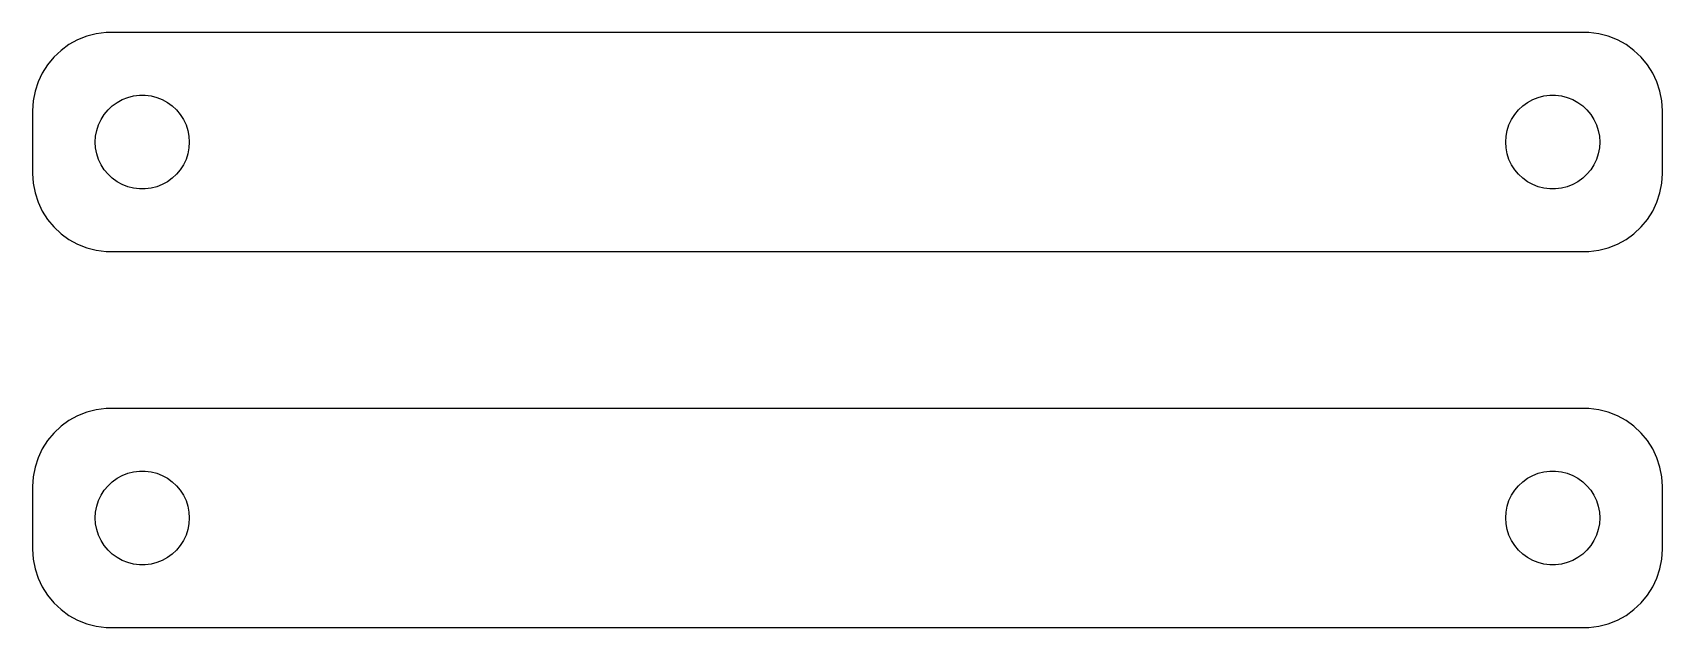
# Model space of a CAD drawing. Header units: metres. Extents: x -52 to 52, y 17 to 55.
import ezdxf

# ---------------------------------------------------------------- set-up
doc = ezdxf.new("R2010")
doc.units = ezdxf.units.M

msp = doc.modelspace()

# ---------------------------------------------------------------- linework, layer by layer
for p, q in [((-49.6791, 54.2216), (-50.1871, 53.8526)), ((-49.1289, 54.5241), (-49.6791, 54.2216)), ((-48.5451, 54.7553), (-49.1289, 54.5241)), ((-47.9369, 54.9114), (-48.5451, 54.7553)), ((-47.3139, 54.9901), (-47.9369, 54.9114)), ((47.3139, 54.9901), (-47.3139, 54.9901)), ((47.9369, 54.9114), (47.3139, 54.9901)), ((48.5451, 54.7553), (47.9369, 54.9114)), ((49.1289, 54.5241), (48.5451, 54.7553)), ((49.6791, 54.2216), (49.1289, 54.5241)), ((50.1871, 53.8526), (49.6791, 54.2216)), ((-50.6448, 53.4227), (-51.0451, 52.9389)), ((-50.1871, 53.8526), (-50.6448, 53.4227)), ((50.6448, 53.4227), (50.1871, 53.8526)), ((51.0451, 52.9389), (50.6448, 53.4227)), ((-51.3815, 52.4088), (-51.6489, 51.8406)), ((-51.0451, 52.9389), (-51.3815, 52.4088)), ((51.3815, 52.4088), (51.0451, 52.9389)), ((51.6489, 51.8406), (51.3815, 52.4088)), ((-51.8429, 51.2434), (-51.9606, 50.6267)), ((-51.6489, 51.8406), (-51.8429, 51.2434)), ((-45.5621, 50.9469), (-45.1884, 50.9941)), ((-45.1884, 50.9941), (-44.8116, 50.9941)), ((-44.8116, 50.9941), (-44.4379, 50.9469)), ((44.4379, 50.9469), (44.8116, 50.9941)), ((44.8116, 50.9941), (45.1884, 50.9941)), ((45.1884, 50.9941), (45.5621, 50.9469)), ((51.8429, 51.2434), (51.6489, 51.8406)), ((51.9606, 50.6267), (51.8429, 51.2434)), ((-51.9606, 50.6267), (-52, 50)), ((-52, 50), (-52, 46)), ((-47.427, 49.7634), (-47.1869, 50.0536)), ((-47.1869, 50.0536), (-46.9123, 50.3115)), ((-46.9123, 50.3115), (-46.6075, 50.533)), ((-46.6075, 50.533), (-46.2773, 50.7145)), ((-46.2773, 50.7145), (-45.927, 50.8532)), ((-45.927, 50.8532), (-45.5621, 50.9469)), ((-44.4379, 50.9469), (-44.0729, 50.8532)), ((-44.0729, 50.8532), (-43.7227, 50.7145)), ((-43.7227, 50.7145), (-43.3925, 50.533)), ((-43.3925, 50.533), (-43.0877, 50.3115)), ((-43.0877, 50.3115), (-42.8131, 50.0536)), ((-42.8131, 50.0536), (-42.5729, 49.7634)), ((42.5729, 49.7634), (42.8131, 50.0536)), ((42.8131, 50.0536), (43.0877, 50.3115)), ((43.0877, 50.3115), (43.3925, 50.533)), ((43.3925, 50.533), (43.7227, 50.7145)), ((43.7227, 50.7145), (44.0729, 50.8532)), ((44.0729, 50.8532), (44.4379, 50.9469)), ((45.5621, 50.9469), (45.927, 50.8532)), ((45.927, 50.8532), (46.2773, 50.7145)), ((46.2773, 50.7145), (46.6075, 50.533)), ((46.6075, 50.533), (46.9123, 50.3115)), ((46.9123, 50.3115), (47.1869, 50.0536)), ((47.1869, 50.0536), (47.427, 49.7634)), ((52, 50), (51.9606, 50.6267)), ((52, 46), (52, 50)), ((-47.9057, 48.7461), (-47.7893, 49.1044)), ((-47.7893, 49.1044), (-47.6289, 49.4453)), ((-47.6289, 49.4453), (-47.427, 49.7634)), ((-42.5729, 49.7634), (-42.3711, 49.4453)), ((-42.3711, 49.4453), (-42.2107, 49.1044)), ((-42.2107, 49.1044), (-42.0942, 48.7461)), ((42.0942, 48.7461), (42.2107, 49.1044)), ((42.2107, 49.1044), (42.3711, 49.4453)), ((42.3711, 49.4453), (42.5729, 49.7634)), ((47.427, 49.7634), (47.6289, 49.4453)), ((47.6289, 49.4453), (47.7893, 49.1044)), ((47.7893, 49.1044), (47.9057, 48.7461)), ((-48, 48), (-47.9763, 48.376)), ((-47.9763, 47.624), (-48, 48)), ((-47.9763, 48.376), (-47.9057, 48.7461)), ((-42.0942, 48.7461), (-42.0237, 48.376)), ((-42.0237, 48.376), (-42, 48)), ((-42, 48), (-42.0237, 47.624)), ((42, 48), (42.0237, 48.376)), ((42.0237, 47.624), (42, 48)), ((42.0237, 48.376), (42.0942, 48.7461)), ((47.9057, 48.7461), (47.9763, 48.376)), ((47.9763, 48.376), (48, 48)), ((48, 48), (47.9763, 47.624)), ((-47.9057, 47.2539), (-47.9763, 47.624)), ((-47.7893, 46.8956), (-47.9057, 47.2539)), ((-47.6289, 46.5547), (-47.7893, 46.8956)), ((-42.2107, 46.8956), (-42.3711, 46.5547)), ((-42.0942, 47.2539), (-42.2107, 46.8956)), ((-42.0237, 47.624), (-42.0942, 47.2539)), ((42.0942, 47.2539), (42.0237, 47.624)), ((42.2107, 46.8956), (42.0942, 47.2539)), ((42.3711, 46.5547), (42.2107, 46.8956)), ((47.7893, 46.8956), (47.6289, 46.5547)), ((47.9057, 47.2539), (47.7893, 46.8956)), ((47.9763, 47.624), (47.9057, 47.2539)), ((-52, 46), (-51.9606, 45.3733)), ((-47.427, 46.2366), (-47.6289, 46.5547)), ((-47.1869, 45.9464), (-47.427, 46.2366)), ((-46.9123, 45.6885), (-47.1869, 45.9464)), ((-42.8131, 45.9464), (-43.0877, 45.6885)), ((-42.5729, 46.2366), (-42.8131, 45.9464)), ((-42.3711, 46.5547), (-42.5729, 46.2366)), ((42.5729, 46.2366), (42.3711, 46.5547)), ((42.8131, 45.9464), (42.5729, 46.2366)), ((43.0877, 45.6885), (42.8131, 45.9464)), ((47.1869, 45.9464), (46.9123, 45.6885)), ((47.427, 46.2366), (47.1869, 45.9464)), ((47.6289, 46.5547), (47.427, 46.2366)), ((51.9606, 45.3733), (52, 46)), ((-51.9606, 45.3733), (-51.8429, 44.7566)), ((-51.8429, 44.7566), (-51.6489, 44.1594)), ((-46.6075, 45.467), (-46.9123, 45.6885)), ((-46.2773, 45.2855), (-46.6075, 45.467)), ((-45.927, 45.1468), (-46.2773, 45.2855)), ((-45.5621, 45.0531), (-45.927, 45.1468)), ((-45.1884, 45.0059), (-45.5621, 45.0531)), ((-44.8116, 45.0059), (-45.1884, 45.0059)), ((-44.4379, 45.0531), (-44.8116, 45.0059)), ((-44.0729, 45.1468), (-44.4379, 45.0531)), ((-43.7227, 45.2855), (-44.0729, 45.1468)), ((-43.3925, 45.467), (-43.7227, 45.2855)), ((-43.0877, 45.6885), (-43.3925, 45.467)), ((43.3925, 45.467), (43.0877, 45.6885)), ((43.7227, 45.2855), (43.3925, 45.467)), ((44.0729, 45.1468), (43.7227, 45.2855)), ((44.4379, 45.0531), (44.0729, 45.1468)), ((44.8116, 45.0059), (44.4379, 45.0531)), ((45.1884, 45.0059), (44.8116, 45.0059)), ((45.5621, 45.0531), (45.1884, 45.0059)), ((45.927, 45.1468), (45.5621, 45.0531)), ((46.2773, 45.2855), (45.927, 45.1468)), ((46.6075, 45.467), (46.2773, 45.2855)), ((46.9123, 45.6885), (46.6075, 45.467)), ((51.6489, 44.1594), (51.8429, 44.7566)), ((51.8429, 44.7566), (51.9606, 45.3733)), ((-51.6489, 44.1594), (-51.3815, 43.5912)), ((51.3815, 43.5912), (51.6489, 44.1594)), ((-51.3815, 43.5912), (-51.0451, 43.0611)), ((-51.0451, 43.0611), (-50.6448, 42.5773)), ((50.6448, 42.5773), (51.0451, 43.0611)), ((51.0451, 43.0611), (51.3815, 43.5912)), ((-50.6448, 42.5773), (-50.1871, 42.1474)), ((-50.1871, 42.1474), (-49.6791, 41.7784)), ((-49.6791, 41.7784), (-49.1289, 41.4759)), ((49.1289, 41.4759), (49.6791, 41.7784)), ((49.6791, 41.7784), (50.1871, 42.1474)), ((50.1871, 42.1474), (50.6448, 42.5773)), ((-49.1289, 41.4759), (-48.5451, 41.2447)), ((-48.5451, 41.2447), (-47.9369, 41.0886)), ((-47.9369, 41.0886), (-47.3139, 41.0099)), ((-47.3139, 41.0099), (47.3139, 41.0099)), ((47.3139, 41.0099), (47.9369, 41.0886)), ((47.9369, 41.0886), (48.5451, 41.2447)), ((48.5451, 41.2447), (49.1289, 41.4759)), ((-49.6791, 30.2216), (-50.1871, 29.8526)), ((-49.1289, 30.5241), (-49.6791, 30.2216)), ((-48.5451, 30.7553), (-49.1289, 30.5241)), ((-47.9369, 30.9114), (-48.5451, 30.7553)), ((-47.3139, 30.9901), (-47.9369, 30.9114)), ((47.3139, 30.9901), (-47.3139, 30.9901)), ((47.9369, 30.9114), (47.3139, 30.9901)), ((48.5451, 30.7553), (47.9369, 30.9114)), ((49.1289, 30.5241), (48.5451, 30.7553)), ((49.6791, 30.2216), (49.1289, 30.5241)), ((50.1871, 29.8526), (49.6791, 30.2216)), ((-50.6448, 29.4227), (-51.0451, 28.9389)), ((-50.1871, 29.8526), (-50.6448, 29.4227)), ((50.6448, 29.4227), (50.1871, 29.8526)), ((51.0451, 28.9389), (50.6448, 29.4227)), ((-51.3815, 28.4088), (-51.6489, 27.8406)), ((-51.0451, 28.9389), (-51.3815, 28.4088)), ((51.3815, 28.4088), (51.0451, 28.9389)), ((51.6489, 27.8406), (51.3815, 28.4088)), ((-51.8429, 27.2434), (-51.9606, 26.6267)), ((-51.6489, 27.8406), (-51.8429, 27.2434)), ((51.8429, 27.2434), (51.6489, 27.8406)), ((51.9606, 26.6267), (51.8429, 27.2434)), ((-51.9606, 26.6267), (-52, 26)), ((-52, 26), (-52, 22)), ((-47.427, 25.7634), (-47.1869, 26.0536)), ((-47.1869, 26.0536), (-46.9123, 26.3115)), ((-46.9123, 26.3115), (-46.6075, 26.533)), ((-46.6075, 26.533), (-46.2773, 26.7145)), ((-46.2773, 26.7145), (-45.927, 26.8532)), ((-45.927, 26.8532), (-45.5621, 26.9469)), ((-45.5621, 26.9469), (-45.1884, 26.9941)), ((-45.1884, 26.9941), (-44.8116, 26.9941)), ((-44.8116, 26.9941), (-44.4379, 26.9469)), ((-44.4379, 26.9469), (-44.0729, 26.8532)), ((-44.0729, 26.8532), (-43.7227, 26.7145)), ((-43.7227, 26.7145), (-43.3925, 26.533)), ((-43.3925, 26.533), (-43.0877, 26.3115)), ((-43.0877, 26.3115), (-42.8131, 26.0536)), ((-42.8131, 26.0536), (-42.5729, 25.7634)), ((42.5729, 25.7634), (42.8131, 26.0536)), ((42.8131, 26.0536), (43.0877, 26.3115)), ((43.0877, 26.3115), (43.3925, 26.533)), ((43.3925, 26.533), (43.7227, 26.7145)), ((43.7227, 26.7145), (44.0729, 26.8532)), ((44.0729, 26.8532), (44.4379, 26.9469)), ((44.4379, 26.9469), (44.8116, 26.9941)), ((44.8116, 26.9941), (45.1884, 26.9941)), ((45.1884, 26.9941), (45.5621, 26.9469)), ((45.5621, 26.9469), (45.927, 26.8532)), ((45.927, 26.8532), (46.2773, 26.7145)), ((46.2773, 26.7145), (46.6075, 26.533)), ((46.6075, 26.533), (46.9123, 26.3115)), ((46.9123, 26.3115), (47.1869, 26.0536)), ((47.1869, 26.0536), (47.427, 25.7634)), ((52, 26), (51.9606, 26.6267)), ((52, 22), (52, 26)), ((-47.9057, 24.7461), (-47.7893, 25.1044)), ((-47.7893, 25.1044), (-47.6289, 25.4453)), ((-47.6289, 25.4453), (-47.427, 25.7634)), ((-42.5729, 25.7634), (-42.3711, 25.4453)), ((-42.3711, 25.4453), (-42.2107, 25.1044)), ((-42.2107, 25.1044), (-42.0942, 24.7461)), ((42.0942, 24.7461), (42.2107, 25.1044)), ((42.2107, 25.1044), (42.3711, 25.4453)), ((42.3711, 25.4453), (42.5729, 25.7634)), ((47.427, 25.7634), (47.6289, 25.4453)), ((47.6289, 25.4453), (47.7893, 25.1044)), ((47.7893, 25.1044), (47.9057, 24.7461)), ((-48, 24), (-47.9763, 24.376)), ((-47.9763, 23.624), (-48, 24)), ((-47.9763, 24.376), (-47.9057, 24.7461)), ((-42.0942, 24.7461), (-42.0237, 24.376)), ((-42.0237, 24.376), (-42, 24)), ((-42, 24), (-42.0237, 23.624)), ((42, 24), (42.0237, 24.376)), ((42.0237, 23.624), (42, 24)), ((42.0237, 24.376), (42.0942, 24.7461)), ((47.9057, 24.7461), (47.9763, 24.376)), ((47.9763, 24.376), (48, 24)), ((48, 24), (47.9763, 23.624)), ((-47.9057, 23.2539), (-47.9763, 23.624)), ((-47.7893, 22.8956), (-47.9057, 23.2539)), ((-47.6289, 22.5547), (-47.7893, 22.8956)), ((-42.2107, 22.8956), (-42.3711, 22.5547)), ((-42.0942, 23.2539), (-42.2107, 22.8956)), ((-42.0237, 23.624), (-42.0942, 23.2539)), ((42.0942, 23.2539), (42.0237, 23.624)), ((42.2107, 22.8956), (42.0942, 23.2539)), ((42.3711, 22.5547), (42.2107, 22.8956)), ((47.7893, 22.8956), (47.6289, 22.5547)), ((47.9057, 23.2539), (47.7893, 22.8956)), ((47.9763, 23.624), (47.9057, 23.2539)), ((-52, 22), (-51.9606, 21.3733)), ((-47.427, 22.2366), (-47.6289, 22.5547)), ((-47.1869, 21.9464), (-47.427, 22.2366)), ((-46.9123, 21.6885), (-47.1869, 21.9464)), ((-42.8131, 21.9464), (-43.0877, 21.6885)), ((-42.5729, 22.2366), (-42.8131, 21.9464)), ((-42.3711, 22.5547), (-42.5729, 22.2366)), ((42.5729, 22.2366), (42.3711, 22.5547)), ((42.8131, 21.9464), (42.5729, 22.2366)), ((43.0877, 21.6885), (42.8131, 21.9464)), ((47.1869, 21.9464), (46.9123, 21.6885)), ((47.427, 22.2366), (47.1869, 21.9464)), ((47.6289, 22.5547), (47.427, 22.2366)), ((51.9606, 21.3733), (52, 22)), ((-51.9606, 21.3733), (-51.8429, 20.7566)), ((-46.6075, 21.467), (-46.9123, 21.6885)), ((-46.2773, 21.2855), (-46.6075, 21.467)), ((-45.927, 21.1468), (-46.2773, 21.2855)), ((-45.5621, 21.0531), (-45.927, 21.1468)), ((-45.1884, 21.0059), (-45.5621, 21.0531)), ((-44.8116, 21.0059), (-45.1884, 21.0059)), ((-44.4379, 21.0531), (-44.8116, 21.0059)), ((-44.0729, 21.1468), (-44.4379, 21.0531)), ((-43.7227, 21.2855), (-44.0729, 21.1468)), ((-43.3925, 21.467), (-43.7227, 21.2855)), ((-43.0877, 21.6885), (-43.3925, 21.467)), ((43.3925, 21.467), (43.0877, 21.6885)), ((43.7227, 21.2855), (43.3925, 21.467)), ((44.0729, 21.1468), (43.7227, 21.2855)), ((44.4379, 21.0531), (44.0729, 21.1468)), ((44.8116, 21.0059), (44.4379, 21.0531)), ((45.1884, 21.0059), (44.8116, 21.0059)), ((45.5621, 21.0531), (45.1884, 21.0059)), ((45.927, 21.1468), (45.5621, 21.0531)), ((46.2773, 21.2855), (45.927, 21.1468)), ((46.6075, 21.467), (46.2773, 21.2855)), ((46.9123, 21.6885), (46.6075, 21.467)), ((51.8429, 20.7566), (51.9606, 21.3733)), ((-51.8429, 20.7566), (-51.6489, 20.1594)), ((-51.6489, 20.1594), (-51.3815, 19.5912)), ((51.3815, 19.5912), (51.6489, 20.1594)), ((51.6489, 20.1594), (51.8429, 20.7566)), ((-51.3815, 19.5912), (-51.0451, 19.0611)), ((-51.0451, 19.0611), (-50.6448, 18.5773)), ((50.6448, 18.5773), (51.0451, 19.0611)), ((51.0451, 19.0611), (51.3815, 19.5912)), ((-50.6448, 18.5773), (-50.1871, 18.1474)), ((-50.1871, 18.1474), (-49.6791, 17.7784)), ((-49.6791, 17.7784), (-49.1289, 17.4759)), ((49.1289, 17.4759), (49.6791, 17.7784)), ((49.6791, 17.7784), (50.1871, 18.1474)), ((50.1871, 18.1474), (50.6448, 18.5773)), ((-49.1289, 17.4759), (-48.5451, 17.2447)), ((-48.5451, 17.2447), (-47.9369, 17.0886)), ((-47.9369, 17.0886), (-47.3139, 17.0099)), ((-47.3139, 17.0099), (47.3139, 17.0099)), ((47.3139, 17.0099), (47.9369, 17.0886)), ((47.9369, 17.0886), (48.5451, 17.2447)), ((48.5451, 17.2447), (49.1289, 17.4759))]:
    msp.add_line(p, q)

doc.saveas('drawing.dxf')
